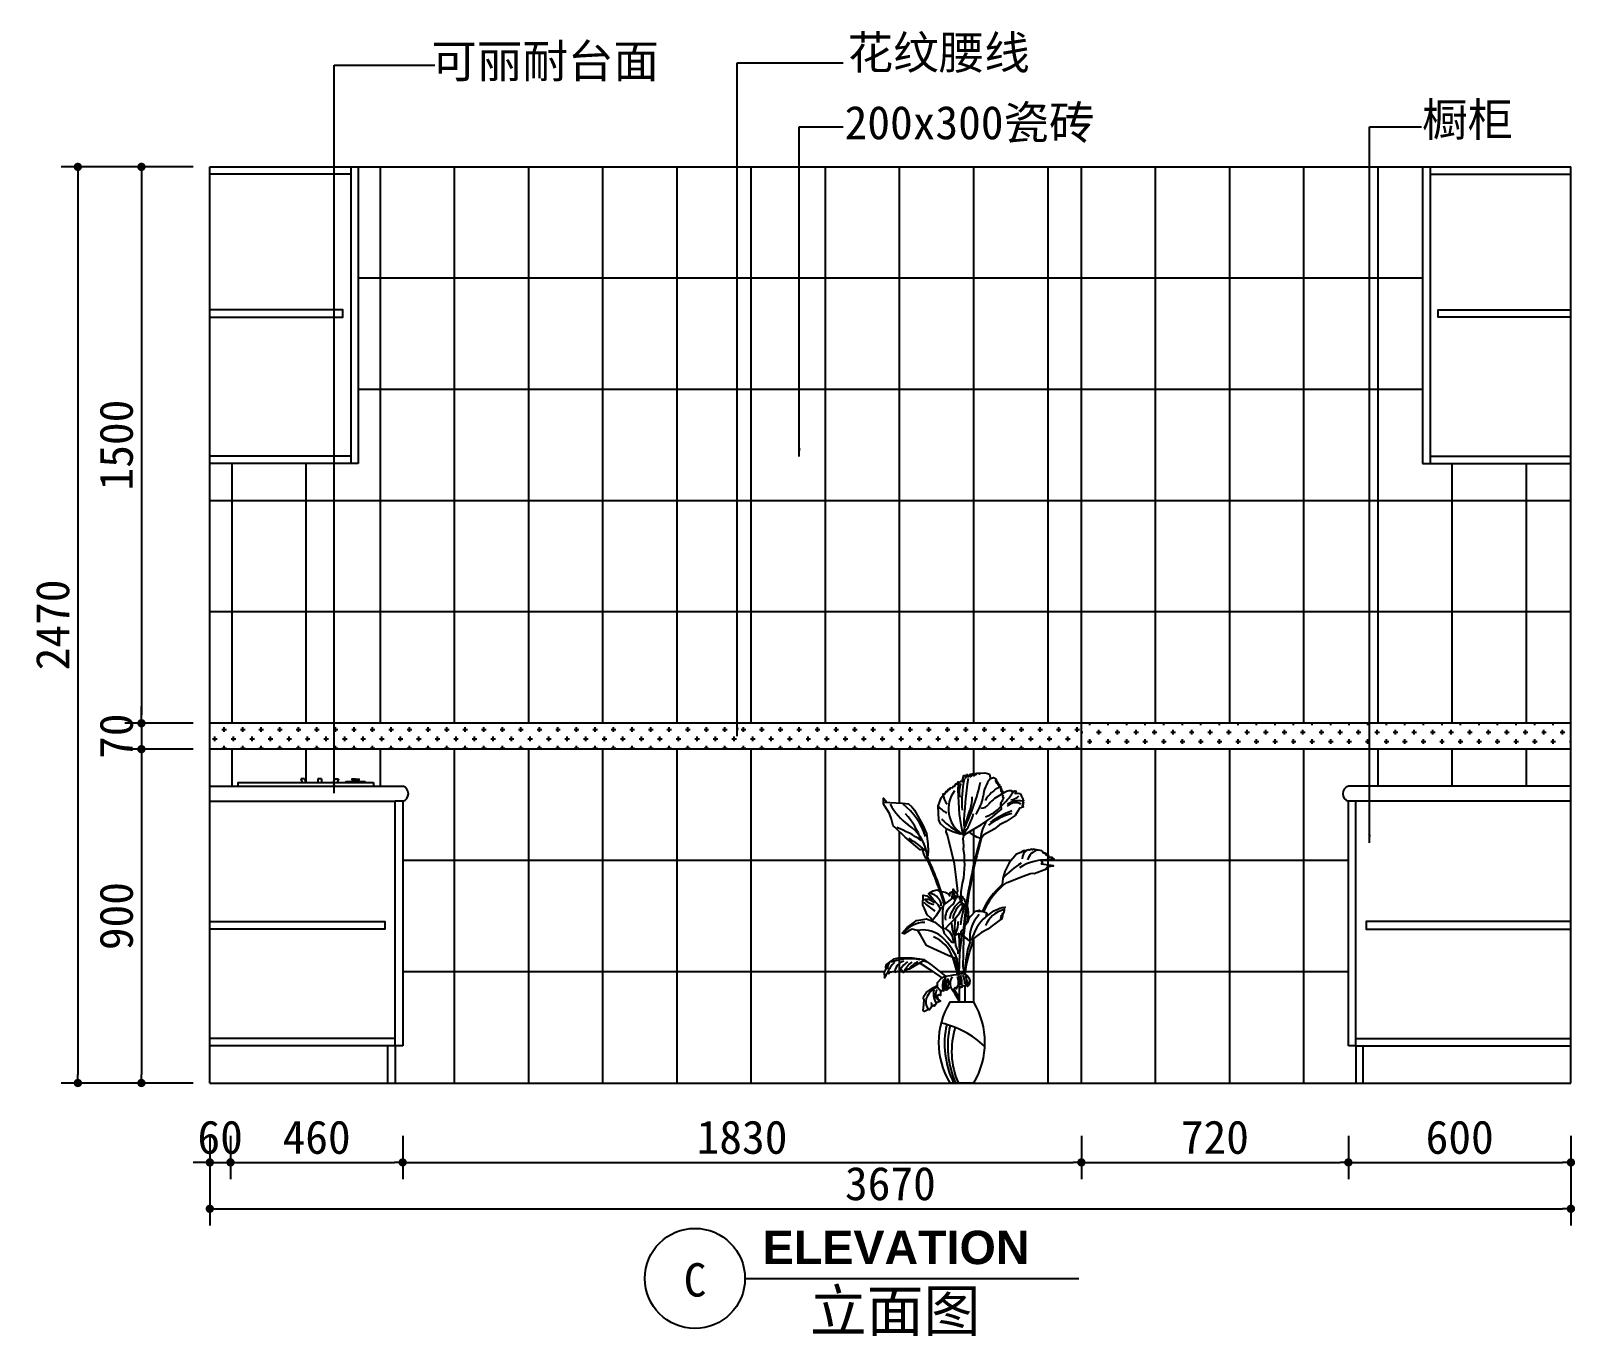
# Model space of a CAD drawing. Extents: x -131 to 4033, y 5294 to 8813.
import ezdxf

# ---------------------------------------------------------------- set-up
doc = ezdxf.new("R2010")
doc.units = 0
doc.header["$LTSCALE"] = 500
doc.header["$MEASUREMENT"] = 0
doc.header["$PDMODE"] = 3
doc.layers.get('0').update_dxf_attribs({"linetype": 'CONTINUOUS'})
doc.layers.get('DEFPOINTS').update_dxf_attribs({"linetype": 'CONTINUOUS'})
for name, color, linetype in [('2', 2, 'CONTINUOUS'), ('3', 3, 'CONTINUOUS'), ('4', 4, 'CONTINUOUS'), ('7', 7, 'CONTINUOUS'), ('BH', 3, 'CONTINUOUS'), ('DIM', 3, 'CONTINUOUS'), ('TEXT', 3, 'CONTINUOUS')]:
    doc.layers.add(name, color=color, linetype=linetype)
doc.styles.add('HT', font='swisseb.ttf')
doc.styles.add('HZ', font='')
doc.styles.get('HZ').set_extended_font_data('仿宋_GB2312')
doc.dimstyles.get("Standard").update_dxf_attribs({"dimscale": 45, "dimtxt": 2, "dimasz": 0.5, "dimexe": 1, "dimexo": 1, "dimgap": 0.5, "dimtad": 1, "dimdec": 0, "dimzin": 1, "dimtxsty": 'HZ', "dimblk1": 'DOT', "dimblk2": 'DOT', "dimsah": 1, "dimcen": 0, "dimclrd": 256, "dimclre": 256, "dimclrt": 256, "dimazin": 3, "dimtfac": 0.5, "dimtdec": 0, "dimtix": 1, "dimtmove": 0, "dimatfit": 3, "dimtolj": 1, "dimtzin": 1})

# ---------------------------------------------------------------- blocks, each defined once
blk = doc.blocks.new('_DOT')
at = {"color": 0, "linetype": 'BYBLOCK'}
blk.add_line((-0.5, 0), (-1, 0), dxfattribs=at)
at = {"color": 0, "linetype": 'BYBLOCK', "const_width": 0.5}
blk.add_lwpolyline([(-0.25, 0, 1), (0.25, 0, 1)], format="xyb", close=True, dxfattribs=at)
blk = doc.blocks.new('*D10')
at = {"linetype": 'BYBLOCK'}
for p, q in [((7438.3, 34079.8), (7438.3, 33963.3)), ((9268.3, 34079.8), (9268.3, 33963.3)), ((7460.8, 34008.3), (9245.8, 34008.3))]:
    blk.add_line(p, q, dxfattribs=at)
at = {"layer": 'DEFPOINTS', "color": 0, "linetype": 'BYBLOCK'}
for p in [(7438.3, 34124.8), (9268.3, 34124.8), (9268.3, 34008.3)]:
    blk.add_point(p, dxfattribs=at)
at = {"linetype": 'BYBLOCK', "xscale": 22.5, "yscale": 22.5, "zscale": 22.5, "rotation": 180}
blk.add_blockref('_DOT', (7438.3, 34008.3), dxfattribs=at)
at = {"linetype": 'BYBLOCK', "xscale": 22.5, "yscale": 22.5, "zscale": 22.5}
blk.add_blockref('_DOT', (9268.3, 34008.3), dxfattribs=at)
at = {"linetype": 'BYBLOCK', "insert": (8353.3, 34075.8), "char_height": 90, "attachment_point": 5, "style": 'HZ'}
blk.add_mtext('\\A1;1830', dxfattribs=at)
blk = doc.blocks.new('*D3')
at = {"linetype": 'BYBLOCK'}
for p, q in [((6918.3, 34079.8), (6918.3, 33838.2)), ((10588.3, 34079.8), (10588.3, 33838.2)), ((6940.8, 33883.2), (10565.8, 33883.2))]:
    blk.add_line(p, q, dxfattribs=at)
at = {"layer": 'DEFPOINTS', "color": 0, "linetype": 'BYBLOCK'}
for p in [(6918.3, 34124.8), (10588.3, 34124.8), (10588.3, 33883.2)]:
    blk.add_point(p, dxfattribs=at)
at = {"linetype": 'BYBLOCK', "xscale": 22.5, "yscale": 22.5, "zscale": 22.5, "rotation": 180}
blk.add_blockref('_DOT', (6918.3, 33883.2), dxfattribs=at)
at = {"linetype": 'BYBLOCK', "xscale": 22.5, "yscale": 22.5, "zscale": 22.5}
blk.add_blockref('_DOT', (10588.3, 33883.2), dxfattribs=at)
at = {"linetype": 'BYBLOCK', "insert": (8753.3, 33950.7), "char_height": 90, "attachment_point": 5, "style": 'HZ'}
blk.add_mtext('\\A1;3670', dxfattribs=at)
blk = doc.blocks.new('*D6')
at = {"linetype": 'BYBLOCK'}
for p, q in [((6918.3, 34079.8), (6918.3, 33963.3)), ((6974.1, 34079.8), (6974.1, 33963.3)), ((6895.8, 34008.3), (6873.3, 34008.3)), ((6918.3, 34008.3), (6974.1, 34008.3)), ((6996.6, 34008.3), (7019.1, 34008.3))]:
    blk.add_line(p, q, dxfattribs=at)
at = {"layer": 'DEFPOINTS', "color": 0, "linetype": 'BYBLOCK'}
for p in [(6918.3, 34124.8), (6974.1, 34124.8), (6974.1, 34008.3)]:
    blk.add_point(p, dxfattribs=at)
at = {"linetype": 'BYBLOCK', "xscale": 22.5, "yscale": 22.5, "zscale": 22.5}
blk.add_blockref('_DOT', (6918.3, 34008.3), dxfattribs=at)
at = {"linetype": 'BYBLOCK', "xscale": 22.5, "yscale": 22.5, "zscale": 22.5, "rotation": 180}
blk.add_blockref('_DOT', (6974.1, 34008.3), dxfattribs=at)
at = {"linetype": 'BYBLOCK', "insert": (6946.2, 34075.8), "char_height": 90, "attachment_point": 5, "style": 'HZ'}
blk.add_mtext('\\A1;60', dxfattribs=at)
blk = doc.blocks.new('*D2')
at = {"linetype": 'BYBLOCK'}
for p, q in [((6974.1, 34079.8), (6974.1, 33963.3)), ((7438.3, 34079.8), (7438.3, 33963.3)), ((6996.6, 34008.3), (7415.8, 34008.3))]:
    blk.add_line(p, q, dxfattribs=at)
at = {"layer": 'DEFPOINTS', "color": 0, "linetype": 'BYBLOCK'}
for p in [(6974.1, 34124.8), (7438.3, 34124.8), (7438.3, 34008.3)]:
    blk.add_point(p, dxfattribs=at)
at = {"linetype": 'BYBLOCK', "xscale": 22.5, "yscale": 22.5, "zscale": 22.5, "rotation": 180}
blk.add_blockref('_DOT', (6974.1, 34008.3), dxfattribs=at)
at = {"linetype": 'BYBLOCK', "xscale": 22.5, "yscale": 22.5, "zscale": 22.5}
blk.add_blockref('_DOT', (7438.3, 34008.3), dxfattribs=at)
at = {"linetype": 'BYBLOCK', "insert": (7206.2, 34075.8), "char_height": 90, "attachment_point": 5, "style": 'HZ'}
blk.add_mtext('\\A1;460', dxfattribs=at)
blk = doc.blocks.new('*D7')
at = {"linetype": 'BYBLOCK'}
for p, q in [((6873.3, 36692.4), (6688.9, 36692.4)), ((6733.9, 36669.9), (6733.9, 35214.9)), ((6873.3, 35192.4), (6688.9, 35192.4))]:
    blk.add_line(p, q, dxfattribs=at)
at = {"layer": 'DEFPOINTS', "color": 0, "linetype": 'BYBLOCK'}
for p in [(6918.3, 36692.4), (6733.9, 35192.4), (6918.3, 35192.4)]:
    blk.add_point(p, dxfattribs=at)
at = {"linetype": 'BYBLOCK', "xscale": 22.5, "yscale": 22.5, "zscale": 22.5}
for p, rotation in [((6733.9, 36692.4), 90), ((6733.9, 35192.4), 270)]:
    blk.add_blockref('_DOT', p, dxfattribs=dict(at, rotation=rotation))
at = {"linetype": 'BYBLOCK', "insert": (6666.4, 35942.4), "char_height": 90, "attachment_point": 5, "rotation": 90, "style": 'HZ'}
blk.add_mtext('\\A1;1500', dxfattribs=at)
blk = doc.blocks.new('*D4')
at = {"linetype": 'BYBLOCK'}
for p, q in [((6873.3, 36692.4), (6517.4, 36692.4)), ((6562.4, 36669.9), (6562.4, 34244.9)), ((6873.3, 34222.4), (6517.4, 34222.4))]:
    blk.add_line(p, q, dxfattribs=at)
at = {"layer": 'DEFPOINTS', "color": 0, "linetype": 'BYBLOCK'}
for p in [(6918.3, 36692.4), (6562.4, 34222.4), (6918.3, 34222.4)]:
    blk.add_point(p, dxfattribs=at)
at = {"linetype": 'BYBLOCK', "xscale": 22.5, "yscale": 22.5, "zscale": 22.5}
for p, rotation in [((6562.4, 36692.4), 90), ((6562.4, 34222.4), 270)]:
    blk.add_blockref('_DOT', p, dxfattribs=dict(at, rotation=rotation))
at = {"linetype": 'BYBLOCK', "insert": (6494.9, 35457.4), "char_height": 90, "attachment_point": 5, "rotation": 90, "style": 'HZ'}
blk.add_mtext('\\A1;2470', dxfattribs=at)
blk = doc.blocks.new('*D8')
at = {"linetype": 'BYBLOCK'}
for p, q in [((6733.9, 35214.9), (6733.9, 35237.4)), ((6873.3, 35192.4), (6688.9, 35192.4)), ((6733.9, 35192.4), (6733.9, 35122.4)), ((6873.3, 35122.4), (6688.9, 35122.4)), ((6733.9, 35099.9), (6733.9, 35077.4))]:
    blk.add_line(p, q, dxfattribs=at)
at = {"layer": 'DEFPOINTS', "color": 0, "linetype": 'BYBLOCK'}
for p in [(6918.3, 35192.4), (6733.9, 35122.4), (6918.3, 35122.4)]:
    blk.add_point(p, dxfattribs=at)
at = {"linetype": 'BYBLOCK', "xscale": 22.5, "yscale": 22.5, "zscale": 22.5}
for p, rotation in [((6733.9, 35192.4), 270), ((6733.9, 35122.4), 90)]:
    blk.add_blockref('_DOT', p, dxfattribs=dict(at, rotation=rotation))
at = {"linetype": 'BYBLOCK', "insert": (6666.4, 35157.4), "char_height": 90, "attachment_point": 5, "rotation": 90, "style": 'HZ'}
blk.add_mtext('\\A1;70', dxfattribs=at)
blk = doc.blocks.new('*D5')
at = {"linetype": 'BYBLOCK'}
for p, q in [((6873.3, 35122.4), (6688.9, 35122.4)), ((6733.9, 35099.9), (6733.9, 34244.9)), ((6873.3, 34222.4), (6688.9, 34222.4))]:
    blk.add_line(p, q, dxfattribs=at)
at = {"layer": 'DEFPOINTS', "color": 0, "linetype": 'BYBLOCK'}
for p in [(6918.3, 35122.4), (6733.9, 34222.4), (6918.3, 34222.4)]:
    blk.add_point(p, dxfattribs=at)
at = {"linetype": 'BYBLOCK', "xscale": 22.5, "yscale": 22.5, "zscale": 22.5}
for p, rotation in [((6733.9, 35122.4), 90), ((6733.9, 34222.4), 270)]:
    blk.add_blockref('_DOT', p, dxfattribs=dict(at, rotation=rotation))
at = {"linetype": 'BYBLOCK', "insert": (6666.4, 34672.4), "char_height": 90, "attachment_point": 5, "rotation": 90, "style": 'HZ'}
blk.add_mtext('\\A1;900', dxfattribs=at)
blk = doc.blocks.new('*D11')
at = {"linetype": 'BYBLOCK'}
for p, q in [((9988.3, 34079.8), (9988.3, 33963.3)), ((10588.3, 34079.8), (10588.3, 33963.3)), ((10010.8, 34008.3), (10565.8, 34008.3))]:
    blk.add_line(p, q, dxfattribs=at)
at = {"layer": 'DEFPOINTS', "color": 0, "linetype": 'BYBLOCK'}
for p in [(9988.3, 34124.8), (10588.3, 34124.8), (10588.3, 34008.3)]:
    blk.add_point(p, dxfattribs=at)
at = {"linetype": 'BYBLOCK', "xscale": 22.5, "yscale": 22.5, "zscale": 22.5, "rotation": 180}
blk.add_blockref('_DOT', (9988.3, 34008.3), dxfattribs=at)
at = {"linetype": 'BYBLOCK', "xscale": 22.5, "yscale": 22.5, "zscale": 22.5}
blk.add_blockref('_DOT', (10588.3, 34008.3), dxfattribs=at)
at = {"linetype": 'BYBLOCK', "insert": (10288.3, 34075.8), "char_height": 90, "attachment_point": 5, "style": 'HZ'}
blk.add_mtext('\\A1;600', dxfattribs=at)
blk = doc.blocks.new('*D9')
at = {"linetype": 'BYBLOCK'}
for p, q in [((9268.3, 34079.8), (9268.3, 33963.3)), ((9988.3, 34079.8), (9988.3, 33963.3)), ((9290.8, 34008.3), (9965.8, 34008.3))]:
    blk.add_line(p, q, dxfattribs=at)
at = {"layer": 'DEFPOINTS', "color": 0, "linetype": 'BYBLOCK'}
for p in [(9268.3, 34124.8), (9988.3, 34124.8), (9988.3, 34008.3)]:
    blk.add_point(p, dxfattribs=at)
at = {"linetype": 'BYBLOCK', "xscale": 22.5, "yscale": 22.5, "zscale": 22.5, "rotation": 180}
blk.add_blockref('_DOT', (9268.3, 34008.3), dxfattribs=at)
at = {"linetype": 'BYBLOCK', "xscale": 22.5, "yscale": 22.5, "zscale": 22.5}
blk.add_blockref('_DOT', (9988.3, 34008.3), dxfattribs=at)
at = {"linetype": 'BYBLOCK', "insert": (9628.3, 34075.8), "char_height": 90, "attachment_point": 5, "style": 'HZ'}
blk.add_mtext('\\A1;720', dxfattribs=at)

msp = doc.modelspace()

# ---------------------------------------------------------------- hatches: boundary and pattern name
at = {"layer": 'BH'}
h = msp.add_hatch(dxfattribs=at)
h.set_pattern_fill('CROSS', color=256, scale=100, style=0)
h.set_pattern_definition([(0, (5534.38, 3779.17), (25, 25), [12.5, -37.5]), (90, (5540.63, 3772.92), (-25, 25), [12.5, -37.5])])
h.paths.add_polyline_path([(2701.9, 6876), (2701.9, 6946), (351.9, 6946), (351.9, 6876)])
h = msp.add_hatch(dxfattribs=at)
h.set_pattern_fill('CROSS', color=256, scale=100, style=0)
h.set_pattern_definition([(0, (-1032.017, -24403.217), (25, 25), [12.5, -37.5]), (90, (-1025.767, -24409.467), (-25, 25), [12.5, -37.5])])
h.paths.add_polyline_path([(2701.9, 6946), (2701.9, 6876), (4021.9, 6876), (4021.9, 6946)])

# ---------------------------------------------------------------- linework, layer by layer
at = {"layer": '2'}
for p, q in [((351.9, 8446), (4021.9, 8446)), ((351.9, 5976), (351.9, 8446)), ((4021.9, 5976), (4021.9, 8446))]:
    msp.add_line(p, q, dxfattribs=at)
at = {"layer": '2', "color": 1}
msp.add_line((351.9, 5976), (4021.9, 5976), dxfattribs=at)
at = {"layer": '3'}
for p, q in [((607.6, 6796), (596.9, 6796)), ((596.9, 6796), (600.5, 6786)), ((607.6, 6796), (611.1, 6786)), ((652.9, 6796), (642.9, 6796)), ((642.9, 6796), (642.9, 6786)), ((652.9, 6796), (652.9, 6786)), ((688.2, 6796), (684.7, 6786)), ((688.2, 6796), (698.9, 6796)), ((698.9, 6796), (695.3, 6786)), ((744.8, 6795.4), (735.2, 6795.4)), ((735.2, 6794.4), (754.3, 6794.4)), ((735.7, 6794.4), (738.1, 6789)), ((744.8, 6795.4), (754.3, 6795.4)), ((753.9, 6794.4), (751.5, 6789))]:
    msp.add_line(p, q, dxfattribs=at)
msp.add_lwpolyline([(719.8, 6786), (719.8, 6789), (769.8, 6789), (769.8, 6786)], close=True, dxfattribs=at)
for points in [[(2382.6, 6649.1), (2374.6, 6647.1), (2355, 6653.6), (2337.5, 6661.6), (2322.2, 6674.7), (2317.8, 6685.6), (2315.7, 6722.7), (2323.7, 6745.3), (2328.8, 6752.5), (2329.5, 6755.4), (2333.9, 6755.4), (2338.2, 6762.7), (2341.1, 6762), (2344, 6767.8), (2346.2, 6767.1), (2349.1, 6772.2), (2355, 6772.9), (2357.1, 6776.5), (2360.8, 6776.5), (2363.7, 6782.3), (2366.6, 6782.3), (2369.8, 6787.8), (2374.2, 6786.7), (2377, 6790.1), (2380.7, 6789.2), (2384.9, 6805.2), (2388.8, 6805.5), (2389.1, 6800.1), (2391.6, 6800.1), (2393, 6807.4), (2395.8, 6806), (2395.5, 6801.5), (2397.2, 6802.4), (2402.2, 6808.8), (2403.4, 6808.5), (2402.5, 6801.3), (2406.2, 6803.8), (2407.3, 6809.9), (2411.8, 6808.3), (2410.6, 6805.2), (2413.7, 6805.5), (2414.6, 6810.5), (2416.5, 6807.7), (2418.2, 6807.4), (2419.9, 6811.6), (2421.3, 6811), (2423.8, 6811), (2427.4, 6811), (2427.2, 6808.5), (2429.7, 6811.3), (2442, 6812.2), (2448.7, 6810.5), (2454.3, 6808.5), (2454.9, 6804.1), (2456.5, 6797.1), (2464.9, 6799.6), (2470.5, 6797.3), (2472.8, 6794.3), (2470.5, 6791.8), (2470, 6789.5), (2471.7, 6790.1), (2474.7, 6789.8), (2473.9, 6787.8), (2472.2, 6786.4), (2472.8, 6784.2), (2477, 6785.9), (2478.7, 6783.9), (2476.4, 6781.4), (2477.3, 6779.2), (2480.3, 6780.8), (2480.9, 6778.6), (2480.6, 6776.4), (2479.5, 6776.4), (2481.5, 6774.1), (2484, 6775.3), (2485.1, 6772.7), (2483.4, 6770.5), (2483.7, 6768), (2486.8, 6768.8), (2486.5, 6765.5), (2484.5, 6764.3), (2485.1, 6762.4), (2489.3, 6762.7), (2489.9, 6760.2), (2486.8, 6756.5), (2491.5, 6757.9), (2500.2, 6762.7), (2507.2, 6764.3), (2513.1, 6764.6), (2514.2, 6761.8), (2514.8, 6761.3), (2517.6, 6761), (2522, 6763.8), (2526.2, 6762.4), (2523, 6757.9), (2523.7, 6756.4), (2530.7, 6757.6), (2535.3, 6756.6), (2539, 6753.5), (2540.2, 6748.4), (2541.2, 6747.2), (2543.1, 6744.5), (2545, 6742.1), (2544.1, 6740.9), (2544.1, 6738.7), (2547, 6737.7), (2543.6, 6734.6), (2546.5, 6731.2), (2543.3, 6729.5), (2545, 6725.1), (2541.9, 6724.4), (2546, 6721), (2544.1, 6719.3), (2541.4, 6719.3), (2539.9, 6717.6), (2534.6, 6717.4), (2530.2, 6708.9), (2526.4, 6701.6), (2523, 6697.5), (2499.4, 6680.9), (2481.3, 6672), (2466.3, 6660.8), (2439, 6645.1), (2432.1, 6635.5)], [(2382.6, 6649.1), (2378.1, 6671.7), (2372.9, 6700.7), (2370.9, 6748.9), (2370.1, 6767.5), (2370.9, 6781.5), (2372, 6787.3)], [(2385.3, 6642.5), (2394.6, 6650.3), (2399.5, 6653.1), (2432.5, 6673.2), (2461.5, 6692.9), (2476, 6705.4), (2486.1, 6714.7), (2486.1, 6717.9), (2484.5, 6721.9), (2484.9, 6726.8), (2485.3, 6729.6), (2484.9, 6732.4), (2488.9, 6738), (2492.5, 6744.5), (2491.3, 6746.1), (2489.7, 6745.7), (2491.3, 6750.9), (2488.9, 6752.9), (2486.5, 6753.3), (2486.8, 6756.5)], [(2284.8, 6584.8), (2282.9, 6582.3), (2277.8, 6591.2), (2273.3, 6605.9), (2270.7, 6605.3), (2267.5, 6604.6), (2226.7, 6639.1), (2198.5, 6665.9), (2194.7, 6669.1), (2189.6, 6687), (2184.5, 6702.9), (2172.3, 6722.7), (2167.9, 6729.1), (2168.5, 6743.8), (2178.1, 6732.3)], [(2167.9, 6732.9), (2219.6, 6730.4), (2235.6, 6729.1), (2244.5, 6720.8), (2252.2, 6711.8), (2274.6, 6671), (2284.2, 6648.7), (2288, 6621.2), (2288.6, 6600.1), (2288, 6591.2), (2284.8, 6584.8)], [(2369.2, 6492.1), (2365.5, 6524.2), (2359.5, 6566.7), (2345.5, 6626.6), (2341, 6644.6), (2337, 6653.1), (2338, 6659.1)], [(2392.6, 6461.8), (2388.6, 6465.4), (2386.8, 6471.3), (2384.2, 6473.1), (2382.7, 6473.5), (2382, 6477.8), (2379.1, 6477.8), (2377.3, 6478.9), (2378, 6491.4), (2381.6, 6514.7), (2384.9, 6528.6), (2387.3, 6566.1), (2386.6, 6572.1), (2386.6, 6590.7), (2383.9, 6606), (2385.3, 6615.3), (2383.3, 6635.2), (2385.3, 6642.5), (2382.6, 6649.1)], [(2429.5, 6635.5), (2419.6, 6639), (2409.1, 6645.1), (2399.5, 6653.1)], [(2491, 6509.3), (2502.2, 6516.6), (2522, 6525.1), (2542.1, 6533.2), (2565, 6541.3), (2570.7, 6541.7), (2574.6, 6540.6), (2607.7, 6553.3), (2609.9, 6557.5), (2620.8, 6561.8), (2626.8, 6561.4), (2594.5, 6566), (2597.4, 6570.6), (2592.4, 6578), (2628.6, 6579.8), (2625.4, 6580.5), (2623.6, 6583.6), (2620.8, 6582.9), (2620.8, 6584.7), (2615.9, 6584), (2614.5, 6586.1), (2614.5, 6588.6), (2611.6, 6586.8), (2610.2, 6591.4), (2607, 6590.3), (2606.7, 6594.6), (2603.9, 6593.5), (2602.1, 6596.7), (2598.9, 6596), (2597.5, 6600.2), (2595.4, 6601.6), (2572.1, 6606.6), (2569.6, 6604.8), (2567.9, 6606.9), (2561.5, 6603.7), (2559.4, 6604.8), (2555.2, 6603.7), (2552, 6602.3), (2545.6, 6602.3), (2538.9, 6597.7), (2526.9, 6592.8), (2507.5, 6569.5), (2495.9, 6546.6), (2490.2, 6527.6), (2489.1, 6518.1), (2488.4, 6511.1)], [(2301.9, 6470.9), (2295.2, 6479.6), (2289.4, 6486.3), (2291.8, 6488.2), (2301.9, 6494.5), (2313, 6496.4), (2320.4, 6493.6)], [(2324.4, 6492.1), (2324.5, 6492.1), (2334.6, 6490.1), (2343.3, 6486.3), (2347.1, 6481), (2348.1, 6489.7), (2350.5, 6490.1), (2355.8, 6493.5), (2355.8, 6498.3), (2359.1, 6492.1), (2360.6, 6493), (2362.5, 6490.6), (2363.9, 6488.7), (2367.8, 6491.1), (2369.2, 6492.1)], [(2300, 6414.7), (2295.2, 6421.5), (2286.5, 6429.6), (2278.9, 6446.4), (2274.1, 6455.6), (2275.5, 6482), (2285.1, 6480.5), (2290.9, 6476.2), (2301.4, 6471.9), (2314.4, 6457.5), (2320.7, 6446.4)], [(2335.6, 6392.9), (2344.2, 6402.3), (2361.1, 6418.6), (2373.1, 6433.5), (2380.8, 6446.9), (2383.6, 6458.9), (2380.3, 6455.1), (2381.2, 6461.3), (2379.8, 6460.8), (2377.9, 6464.2), (2380.8, 6469), (2376.9, 6467.6), (2375.5, 6470), (2381.2, 6477.2), (2374, 6471.9), (2375, 6477.6), (2369.2, 6478.1), (2361.5, 6473.3), (2358.2, 6472.4), (2364.4, 6479.6), (2351.4, 6472.8), (2336.1, 6461.3), (2322.1, 6446), (2309.6, 6425.8), (2300.5, 6414.3), (2298.1, 6413.3)], [(2394.4, 6410.6), (2396.6, 6418.3), (2396.3, 6422.3), (2397.4, 6436.6), (2395.5, 6450.5), (2394.1, 6454.1)], [(2367.3, 6267.5), (2366.8, 6276.7), (2369.2, 6281.5), (2367.8, 6295.9), (2367.3, 6310.3), (2342.3, 6319.4), (2302.9, 6337.6), (2287.5, 6344.8), (2284.2, 6346.8), (2268.3, 6375.6), (2260.6, 6387.6), (2251.5, 6389), (2245.2, 6390.5), (2238.5, 6387.1), (2224.1, 6378), (2218.3, 6379.9), (2232.2, 6395.7), (2252.4, 6410.6), (2257.7, 6414), (2275, 6416.9), (2284.2, 6418.3), (2306.3, 6409.7), (2327.9, 6391.4), (2331.7, 6379.4), (2341.8, 6368.4), (2352.9, 6355.9), (2358.2, 6354.5), (2354.8, 6372.2), (2346.2, 6384.2), (2335.6, 6392.9), (2331.3, 6391.4), (2328.9, 6391.4)], [(2401.7, 6357.1), (2394.4, 6363.7), (2387.5, 6368.2), (2385.1, 6374.2), (2386.2, 6386.3), (2386.7, 6397.1), (2391.5, 6404.7), (2394.1, 6408.9), (2395.7, 6409.7), (2399.4, 6420.6), (2400.6, 6421.4), (2402.2, 6425.8), (2403.8, 6426.2), (2416.3, 6439.5), (2427.6, 6441.9), (2428.8, 6439.9), (2421.5, 6439.5), (2428, 6439.1), (2435.2, 6439.1), (2445.7, 6435), (2447.3, 6433), (2445.3, 6428.2), (2444.1, 6424.2), (2454.1, 6431.4), (2466.2, 6440.3), (2476.3, 6445.1), (2481.9, 6447.1), (2488, 6449.1), (2496, 6449.9), (2494, 6447.1), (2493.6, 6441.1), (2492, 6435), (2488, 6431.8), (2488.8, 6429.4), (2490.8, 6429.8), (2485.1, 6426.2), (2488, 6425.4), (2490, 6424.2), (2483.5, 6420.6), (2488, 6419.4), (2479.5, 6412.9), (2465, 6402.1), (2449.7, 6390.8), (2432.8, 6381.9), (2411, 6365.9), (2409, 6362.2), (2410.4, 6360.9)], [(2360.9, 6372.8), (2367.3, 6377.7), (2372, 6379.7)], [(2370.1, 6323.9), (2369.8, 6332), (2366.9, 6338.1), (2365.6, 6342.5), (2363.5, 6344.9), (2363.2, 6348.9), (2360.9, 6372.8)], [(2373.8, 6326.1), (2372, 6379.7)], [(2372.1, 6269.9), (2374.5, 6326.5), (2377.9, 6354.4), (2378.4, 6369.3), (2382.2, 6378.4)], [(2377.2, 6384.2), (2380.1, 6387.8), (2383.5, 6389.7)], [(2377.2, 6384.2), (2377.5, 6362.9), (2377.2, 6352.1)], [(2385.6, 6271.8), (2384.6, 6280.9), (2382.7, 6290), (2383.7, 6324.6), (2384.6, 6370.7)], [(2385.4, 6377.9), (2385.6, 6379.7)], [(2401.7, 6356.8), (2394.9, 6334.7), (2391.5, 6313.1), (2388.3, 6292.6), (2385.7, 6271.5)], [(2388.3, 6268.1), (2392, 6294.4), (2399.9, 6327.8), (2406.7, 6347), (2410.4, 6361)], [(2336, 6264), (2300.4, 6293.2), (2279.3, 6308.1), (2246.1, 6312.5), (2212, 6313.4), (2195.6, 6309.6), (2175.9, 6295.6), (2174, 6289.4), (2174, 6286.5), (2177.4, 6290.8), (2179.3, 6289.9), (2179.8, 6287.5), (2174, 6282.2), (2169.7, 6274.5), (2170.7, 6259.6), (2175.5, 6266.8), (2178.3, 6272.1), (2182.7, 6271.6), (2184.1, 6274), (2186.5, 6275.5), (2190.8, 6275.5), (2198.5, 6277.9), (2200, 6274.5), (2205.7, 6277.9), (2209.6, 6275.5), (2210.5, 6273.6), (2216.3, 6277.9), (2218.2, 6279.8), (2222.6, 6273.6), (2234.6, 6283.6), (2238.4, 6283.6), (2273.5, 6304.8), (2279.3, 6305.7), (2289.9, 6300.7)], [(2264.9, 6299), (2270.1, 6297.6), (2290.8, 6284.1), (2319.7, 6264.4), (2325.4, 6259.6)], [(2354.8, 6315.2), (2360.3, 6294.1), (2364.6, 6281.2), (2366.7, 6276.2)], [(2367.5, 6283.1), (2364, 6294.1), (2361.4, 6304.7), (2359.3, 6313.1)], [(2348, 6264.9), (2334.6, 6263.5), (2324, 6258.2), (2313.4, 6245.7), (2313.4, 6235.1), (2324, 6223.1), (2326.4, 6226.5), (2331.2, 6224.6), (2333.1, 6227.9), (2336.5, 6227), (2337, 6228.4), (2339.4, 6226.5), (2341.3, 6228.4), (2346.1, 6232.7), (2349, 6235.6), (2352.3, 6227.9), (2357.6, 6228.9), (2362, 6233.7), (2364.8, 6230.3), (2368.7, 6238), (2373.5, 6235.6), (2377.3, 6233.7), (2378.3, 6236.1), (2380.7, 6234.2), (2382.6, 6238.5), (2386.9, 6238), (2391.3, 6239.9), (2395.1, 6236.6), (2399.9, 6241.4), (2402.3, 6251.9), (2400.4, 6256.7), (2394.2, 6264.9), (2385, 6270.2), (2376.9, 6270.7), (2366.8, 6267.8), (2357.1, 6266.4), (2348, 6264.9)], [(2321.6, 6225.5), (2321.6, 6218.3), (2322.1, 6212.1), (2317.3, 6213.5), (2312.9, 6211.1), (2314.4, 6202), (2322.1, 6196.2), (2311.5, 6191.9), (2309.1, 6188.6), (2306.2, 6182.8), (2304.8, 6186.6), (2301.4, 6182.8), (2299, 6185.2), (2295.6, 6178.5), (2292.3, 6173.7), (2287.5, 6176.6), (2286, 6172.7), (2282.6, 6170.8), (2278.8, 6168.9), (2275.4, 6171.8), (2277.4, 6186.6), (2278.3, 6200.1), (2275.9, 6204.9), (2277.4, 6209.7), (2284.6, 6221.2), (2303.3, 6233.2), (2313.4, 6238.5)], [(2372.1, 6197.2), (2366.8, 6206.8), (2362, 6215.9), (2353.8, 6227.5)], [(2371.1, 6209.2), (2365.4, 6217.9), (2359.1, 6227.9)], [(2372.1, 6236.1), (2372.1, 6193.5)], [(2387.5, 6236.6), (2387.5, 6193.5)]]:
    msp.add_lwpolyline(points, dxfattribs=at)
msp.add_lwpolyline([(2411.9, 5976.7, 0.276716), (2411.9, 6193.5), (2346.9, 6193.5, 0.276716), (2346.9, 5976.7)], format="xyb", close=True, dxfattribs=at)
for centre, radius, start, end in [((735.2, 6794.9), 0.5, 90, 270), ((754.3, 6794.9), 0.5, 270, 90), ((2679, 6732.5), 299.5, 167.6052, 184.0164), ((3357.7, 6643.1), 973.2, 170.8811, 178.5111), ((1841.2, 6922.4), 604.2, 334.7018, 347.092), ((2531, 6738.6), 94.7, 141.894, 173.7723), ((2371.1, 6755.9), 41.6, 180.6067, 221.8766), ((2424.4, 6715), 81, 143.3011, 235.6375), ((2431.9, 6760.5), 59.5, 157.0263, 193.3034), ((2334.6, 6742.3), 72.8, 338.9538, 3.9675), ((2327.2, 6766.3), 111.1, 324.0607, 351.0129), ((2523.5, 6690.1), 94, 116.5784, 149.359), ((2517.4, 6676.1), 83.1, 111.8591, 141.3211), ((2387.7, 6837.4), 150.7, 309.9563, 329.5165), ((2508.6, 6772.6), 33.2, 274.9401, 318.1434), ((2332.2, 6806.9), 166.3, 208.5438, 234.2708), ((2119, 6592.5), 169.3, 16.3605, 52.8579), ((2362.8, 6759.7), 59.9, 218.1408, 246.7027), ((2691.9, 6597.6), 312.7, 157.7148, 170.711), ((2429.3, 6745.9), 29.3, 273.7604, 322.6261), ((2416.5, 6777.4), 87.8, 287.7201, 320.7945), ((2599, 6479), 245.4, 110.1455, 125.7406), ((2524.5, 6699.6), 32, 63.0586, 135.8473), ((2532.8, 6686.6), 50.4, 78.0699, 127.5763), ((2036.9, 6272.9), 426.7, 56.8675, 66.8558), ((2069.7, 6559.6), 212.6, 19.4173, 41.935), ((2170.3, 6574.7), 116.9, 6.5667, 56.331), ((2472.6, 6832.1), 206.6, 224.3931, 242.9262), ((2213, 6763.5), 207.5, 325.4449, 342.9456), ((2535.5, 6623.4), 106.7, 146.0141, 173.5023), ((2566.5, 6521.9), 188.2, 106.1967, 127.648), ((2139.9, 6456.4), 202.9, 44.7215, 61.5945), ((3791.5, 6252.4), 1414.9, 164.2874, 174.889), ((3794.1, 6252.4), 1414.9, 164.2874, 174.889), ((1502.6, 6214), 864.3, 16.3571, 25.2578), ((1504.9, 6217.4), 864.3, 16.3571, 25.2578), ((2571.9, 6578.8), 30.1, 123.9128, 177.8054), ((2595.3, 6564.7), 41.1, 106.3463, 161.1791), ((2646.8, 6390.6), 208, 121.1356, 138.826), ((2608.4, 6440.5), 137.2, 85.7179, 122.5393), ((2630.7, 6350.3), 214.7, 131.5102, 155.5841), ((2633.3, 6348.5), 214.7, 131.5102, 155.5841), ((2284.4, 6442.3), 28.4, 41.9456, 106.3987), ((2363.6, 6543.2), 117.5, 222.8596, 241.0192), ((2317.2, 6510.7), 55.3, 229.2112, 256.1362), ((2290, 6452.8), 34.1, 1.2084, 83.1245), ((2421.8, 6405.7), 76.4, 125.9817, 170.5469), ((2331.3, 6479.5), 32.8, 307.0014, 349.9382), ((2382.1, 6478.5), 29.2, 153.0364, 189.6406), ((2424.7, 6405.8), 71.1, 129.2276, 168.8073), ((2261.1, 6491), 98.9, 352.6179, 358.5752), ((2361.5, 6481.8), 6.74, 310.5173, 49.4827), ((2601.5, 6381.6), 226.3, 158.7458, 174.7882), ((2607, 6421.5), 279.8, 173.4034, 186.1704), ((2374.2, 6421.3), 39.5, 125.8198, 189.1803), ((2570.8, 6387), 211.3, 171.2571, 181.6565), ((2252.1, 6420.5), 118.7, 336.3115, 356.2612), ((2484.2, 6369.7), 83.4, 133.7431, 188.6971), ((2523.7, 6333.3), 120.8, 131.2269, 166.968), ((2510.7, 6371.2), 73.9, 105.1957, 156.3362), ((2279.1, 6337.8), 71, 89.5797, 144.6215), ((2273.5, 6303.5), 85.1, 59.0177, 98.74), ((2221.3, 6251.9), 157.2, 21.7844, 52.37), ((2442.7, 6407.9), 90.7, 180.4413, 200.8191), ((2270.5, 6287), 88.9, 18.4965, 68.7328), ((2254.2, 6241.2), 81.9, 133.1644, 157.8124), ((2190.1, 6288.7), 10.9, 114.866, 173.8334), ((2240.1, 6170.7), 140.4, 78.8607, 111.4658), ((2236.3, 6268.2), 39, 109.9666, 165.642), ((2276.6, 6241.3), 75.2, 125.533, 152.9957), ((2281.8, 6250), 63.8, 125.159, 158.2988), ((2281.3, 6256.4), 50.8, 113.7187, 147.5596), ((2373.8, 6239.8), 46.6, 161.2542, 197.1742), ((2396.8, 6242.4), 64.7, 162.4429, 192.0991), ((3454.9, 6190.1), 1119.3, 176.6673, 177.9597), ((2301.4, 6244.6), 42.1, 334.518, 17.9246), ((2377.1, 6244.2), 29.4, 142.9072, 196.9445), ((2335.5, 6248.4), 35.5, 342.7247, 24.435), ((2341, 6248.3), 34.5, 343.724, 29.7094), ((2313.6, 6244.9), 66.3, 355.2271, 19.4405), ((2348.4, 6247.6), 39.2, 351.9889, 29.6004), ((2356.5, 6250.4), 36.7, 342.5768, 22.7962), ((2384, 6242.4), 13, 345.1127, 38.2891), ((2337, 6182.5), 57.7, 114.0969, 158.1748), ((2355.2, 6216.7), 52.1, 169.6764, 210.4846), ((2325.8, 6214.9), 17.5, 137.0588, 244.2964), ((2319.9, 6195.3), 37.5, 166.7111, 210.064), ((2288.1, 6186.6), 11, 352.4685, 37.4335), ((2268.4, 5894.2), 249.8, 46.5184, 76.8293), ((2571.6, 6081.7), 238.7, 167.3739, 206.2349), ((2594.1, 6076), 252.5, 167.4068, 203.3789), ((2567.4, 6061.9), 215.4, 162.7288, 203.226)]:
    msp.add_arc(centre, radius, start, end, dxfattribs=at)
at = {"layer": '4'}
for p, q in [((751.9, 8446), (751.9, 7646)), ((2701.9, 5976), (2701.9, 8446)), ((3621.9, 8446), (3621.9, 7646)), ((751.9, 7646), (351.9, 7646)), ((3621.9, 7646), (4021.9, 7646)), ((351.9, 6776), (871.9, 6776)), ((4021.9, 6776), (3421.9, 6776)), ((871.9, 6736), (871.9, 6076)), ((3421.9, 6076), (3421.9, 6736)), ((871.9, 6076), (851.9, 6076)), ((851.9, 6076), (851.9, 5976)), ((3441.9, 6076), (3421.9, 6076)), ((3441.9, 6076), (3441.9, 5976))]:
    msp.add_line(p, q, dxfattribs=at)
for centre, start, end in [((866.6, 6756), 284.8491, 75.1509), ((3427.2, 6756), 104.8491, 255.1509)]:
    msp.add_arc(centre, 20.7, start, end, dxfattribs=at)
at = {"layer": '7'}
for p, q in [((731.9, 8426), (351.9, 8426)), ((731.9, 8446), (731.9, 7646)), ((3641.9, 8446), (3641.9, 7646)), ((3641.9, 8426), (4021.9, 8426)), ((731.9, 7666), (351.9, 7666)), ((3641.9, 7666), (4021.9, 7666)), ((4021.9, 6946), (351.9, 6946)), ((4021.9, 6876), (351.9, 6876)), ((427.1, 6786), (792.9, 6786)), ((427.1, 6786), (427.1, 6776)), ((600.5, 6786), (695.3, 6786)), ((792.9, 6786), (792.9, 6776)), ((792.9, 6786), (792.9, 6776)), ((351.9, 6736), (851.9, 6736)), ((851.9, 6076), (851.9, 6736)), ((871.9, 6736), (851.9, 6736)), ((4021.9, 6736), (3421.9, 6736)), ((3441.9, 6076), (3441.9, 6736)), ((851.9, 6096), (351.9, 6096)), ((3441.9, 6096), (4021.9, 6096)), ((851.9, 6076), (351.9, 6076)), ((831.9, 5976), (831.9, 6076)), ((3441.9, 6076), (4021.9, 6076)), ((3461.9, 5976), (3461.9, 6076))]:
    msp.add_line(p, q, dxfattribs=at)
for points in [[(351.9, 8041), (710.1, 8041), (710.1, 8061), (351.9, 8061)], [(4021.9, 8041), (3663.7, 8041), (3663.7, 8061), (4021.9, 8061)], [(351.9, 6411), (823.7, 6411), (823.7, 6391), (351.9, 6391)], [(4021.9, 6411), (3470.1, 6411), (3470.1, 6391), (4021.9, 6391)]]:
    msp.add_lwpolyline(points, dxfattribs=at)
at = {"layer": 'BH'}
for p, q in [((811.9, 6946), (811.9, 8446)), ((1011.9, 6946), (1011.9, 8446)), ((1211.9, 6946), (1211.9, 8446)), ((1411.9, 6946), (1411.9, 8446)), ((1611.9, 6946), (1611.9, 8446)), ((1811.9, 6946), (1811.9, 8446)), ((2011.9, 6946), (2011.9, 8446)), ((2211.9, 6946), (2211.9, 8446)), ((2411.9, 6946), (2411.9, 8446)), ((2611.9, 6946), (2611.9, 8446)), ((2901.9, 6946), (2901.9, 8446)), ((3101.9, 6946), (3101.9, 8446)), ((3301.9, 6946), (3301.9, 8446)), ((3501.9, 6946), (3501.9, 8446)), ((2211.9, 8146), (751.9, 8146)), ((3621.9, 8146), (960.8, 8146)), ((2211.9, 7846), (751.9, 7846)), ((3621.9, 7846), (960.8, 7846)), ((411.9, 6946), (411.9, 7646)), ((611.9, 6946), (611.9, 7646)), ((3701.9, 6946), (3701.9, 7646)), ((3901.9, 6946), (3901.9, 7646)), ((4021.9, 7546), (351.9, 7546)), ((4021.9, 7246), (351.9, 7246)), ((411.9, 6776), (411.9, 6876)), ((611.9, 6786), (611.9, 6876)), ((811.9, 6776), (811.9, 6876)), ((1011.9, 5976), (1011.9, 6876)), ((1211.9, 5976), (1211.9, 6876)), ((1411.9, 5976), (1411.9, 6876)), ((1611.9, 5976), (1611.9, 6876)), ((1811.9, 5976), (1811.9, 6876)), ((2011.9, 5976), (2011.9, 6876)), ((2211.9, 6730.7), (2211.9, 6876)), ((2411.9, 6805.3), (2411.9, 6876)), ((2611.9, 5976), (2611.9, 6876)), ((2901.9, 5976), (2901.9, 6876)), ((3101.9, 5976), (3101.9, 6876)), ((3301.9, 5976), (3301.9, 6876)), ((3501.9, 6776), (3501.9, 6876)), ((3701.9, 6776), (3701.9, 6876)), ((3901.9, 6776), (3901.9, 6876)), ((2211.9, 5976), (2211.9, 6653.1)), ((2411.9, 6566.5), (2411.9, 6660.7)), ((2287.4, 6576), (871.9, 6576)), ((2414.1, 6576), (2291.3, 6576)), ((2411.9, 6434.8), (2411.9, 6554.6)), ((2512.9, 6576), (2416.8, 6576)), ((3421.9, 6576), (2593.8, 6576)), ((2411.9, 6193.5), (2411.9, 6366.5)), ((2170.5, 6276), (871.9, 6276)), ((2199.3, 6276), (2192.5, 6276)), ((2220.9, 6276), (2213.8, 6276)), ((2302.7, 6276), (2225.5, 6276)), ((2366.9, 6276), (2321.4, 6276)), ((2385.1, 6276), (2372.4, 6276)), ((3421.9, 6276), (2389.4, 6276)), ((2411.9, 5976), (2411.9, 5976.7))]:
    msp.add_line(p, q, dxfattribs=at)
at = {"layer": 'TEXT', "color": 6}
msp.add_line((1794.8, 5449), (2694.8, 5449), dxfattribs=at)
msp.add_circle((1659.8, 5449), 135, dxfattribs=at)

# ---------------------------------------------------------------- texts
at = {"layer": 'TEXT', "style": 'HZ'}
for s, p in [('可丽耐台面', (949.1, 8686.3)), ('花纹腰线', (2071.8, 8709.3)), ('200x300瓷砖', (2063.5, 8520.5)), (' 橱柜', (3559.2, 8528.5))]:
    msp.add_text(s, height=90, dxfattribs=at).set_placement(p)
at = {"layer": 'TEXT', "linetype": 'BYBLOCK'}
for s, height, style, p in [('ELEVATION', 90, 'HT', (1842.6, 5487.7)), ('C', 90, 'HZ', (1629.6, 5400.2)), ('立面图', 112.5, 'HZ', (1969.6, 5305.8))]:
    msp.add_text(s, height=height, dxfattribs=dict(at, style=style)).set_placement(p)

# ---------------------------------------------------------------- dimensions: what is measured, and where the dimension line sits
at = {"layer": 'DIM'}
for base, p1, p2, picture, middle in [((-4, 5976), (351.9, 8446), (351.9, 5976), '*D4', (-71.5, 7211)), ((167.5, 6946), (351.9, 8446), (351.9, 6946), '*D7', (100, 7696)), ((167.5, 6876), (351.9, 6946), (351.9, 6876), '*D8', (100, 6911)), ((167.5, 5976), (351.9, 6876), (351.9, 5976), '*D5', (100, 6426))]:
    dim = msp.add_linear_dim(base=base, p1=p1, p2=p2, angle=270, dimstyle='STANDARD', override={"dimtxt": 2, "dimexe": 1, "dimexo": 1, "dimtfac": 0.5}, dxfattribs=at)
    dim.commit()
    dim.dimension.update_dxf_attribs({"geometry": picture, "text_midpoint": middle, "insert": (-6566.4, -28246.4)})
for base, p1, p2, text, picture, middle in [((407.7, 5762), (351.9, 5878.4), (407.7, 5878.4), '60', '*D6', (379.8, 5829.5)), ((871.9, 5762), (407.7, 5878.4), (871.9, 5878.4), '460', '*D2', (639.8, 5829.5)), ((2701.9, 5762), (871.9, 5878.4), (2701.9, 5878.4), '1830', '*D10', (1786.9, 5829.5))]:
    dim = msp.add_linear_dim(base=base, p1=p1, p2=p2, text=text, dimstyle='STANDARD', override={"dimtxt": 2, "dimexe": 1, "dimexo": 1, "dimtfac": 0.5}, dxfattribs=at)
    dim.commit()
    dim.dimension.update_dxf_attribs({"geometry": picture, "text_midpoint": middle, "insert": (-6566.4, -28246.4)})
for base, p1, p2, picture, middle in [((4021.9, 5636.8), (351.9, 5878.4), (4021.9, 5878.4), '*D3', (2186.9, 5704.3)), ((3421.9, 5762), (2701.9, 5878.4), (3421.9, 5878.4), '*D9', (3061.9, 5829.5)), ((4021.9, 5762), (3421.9, 5878.4), (4021.9, 5878.4), '*D11', (3721.9, 5829.5))]:
    dim = msp.add_linear_dim(base=base, p1=p1, p2=p2, dimstyle='STANDARD', override={"dimtxt": 2, "dimexe": 1, "dimexo": 1, "dimtfac": 0.5}, dxfattribs=at)
    dim.commit()
    dim.dimension.update_dxf_attribs({"geometry": picture, "text_midpoint": middle, "insert": (-6566.4, -28246.4)})

# ---------------------------------------------------------------- leaders
at = {"layer": 'TEXT'}
for points in [[(687, 6757.7), (687, 8720.6), (959, 8720.6)], [(1774, 6911.1), (1774, 8726.3), (2059.2, 8726.3)], [(1941.2, 7665), (1941.2, 8554.4), (2059.2, 8554.4)], [(3478.7, 6623.1), (3478.7, 8553.8), (3618.8, 8553.8)]]:
    msp.add_leader(points, dimstyle='STANDARD', dxfattribs=at)

doc.saveas('drawing.dxf')
